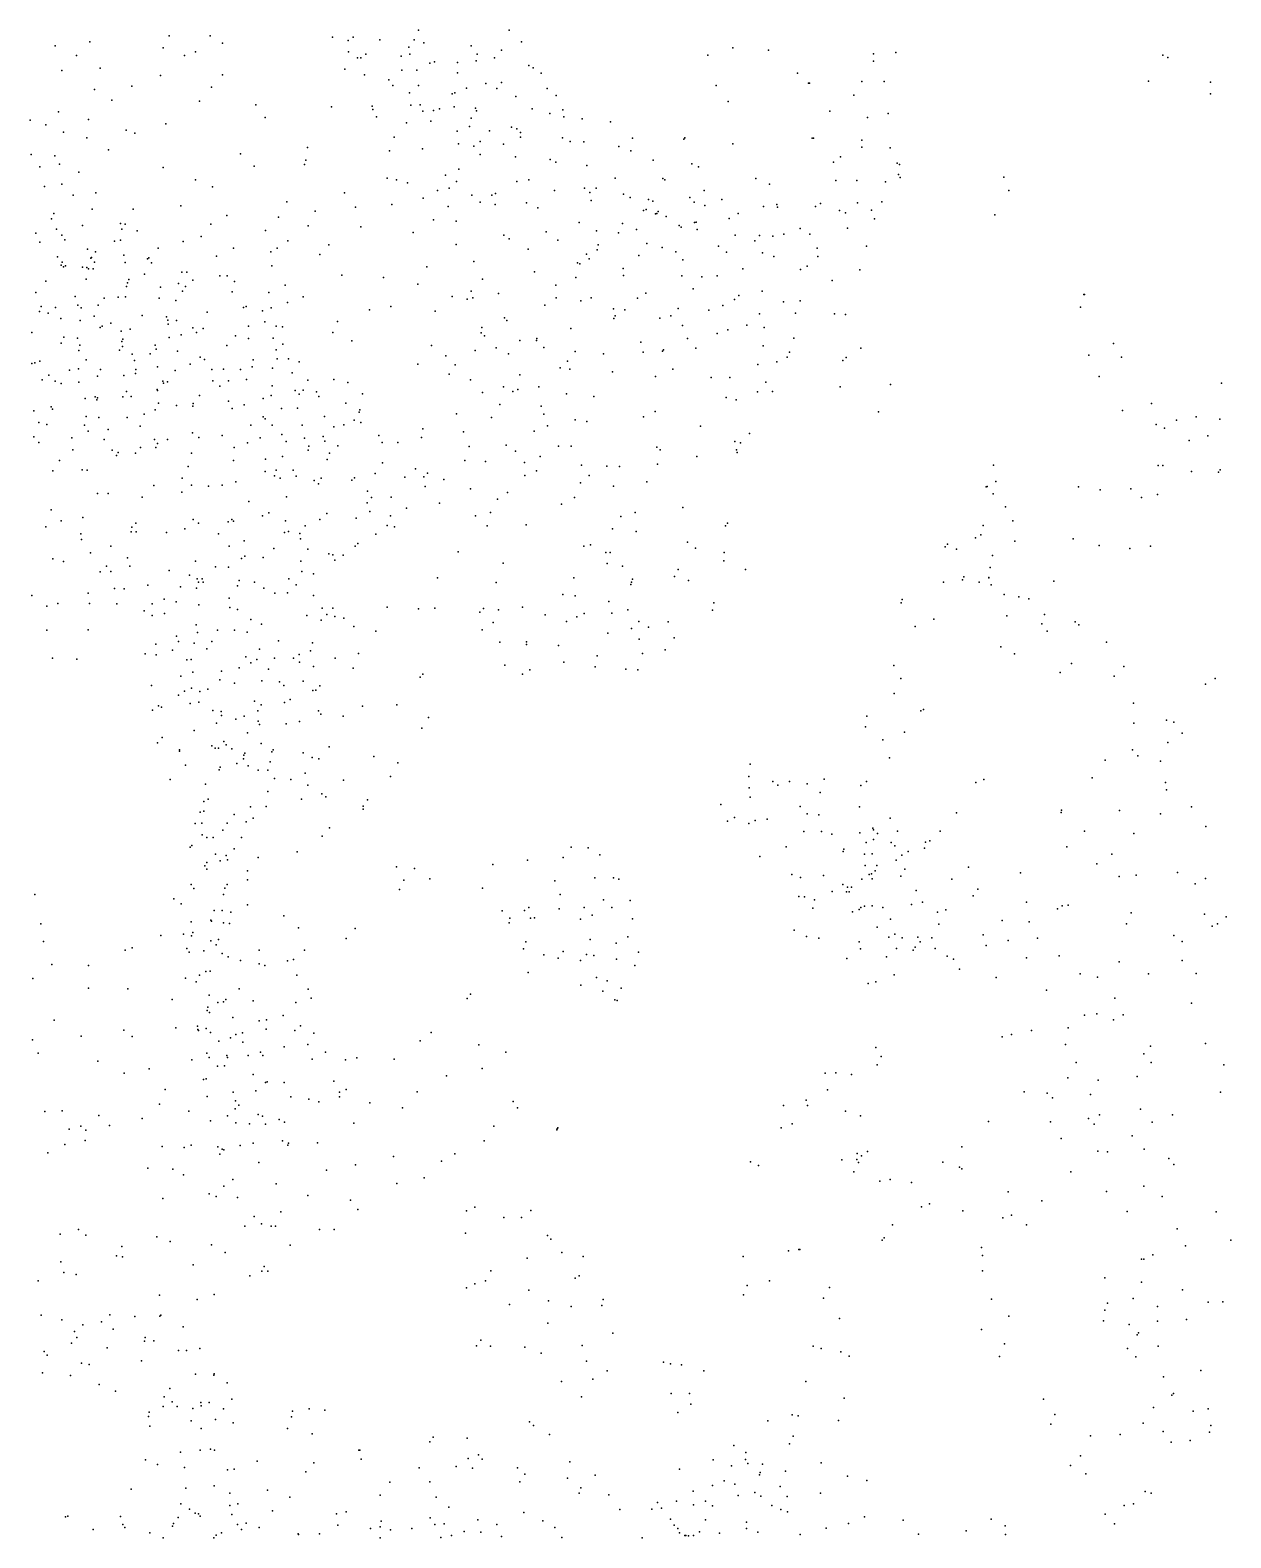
# Model space of a CAD drawing. Header units: millimetres. Extents: x -60275265 to 22802890, y -38578442 to 24337084.
# Drawn here: x -18735378 to -16145378, y -20050304 to -16799304 of the extents above; entities that cross this region are included whole.
import ezdxf

# ---------------------------------------------------------------- set-up
doc = ezdxf.new("R2010")
doc.units = ezdxf.units.MM
doc.header["$MEASUREMENT"] = 0
doc.layers.add('particles', color=7, linetype='Continuous', true_color=0x000000)

msp = doc.modelspace()

# ---------------------------------------------------------------- linework, layer by layer
at = {"layer": 'particles', "color": 93, "true_color": 0x67d435}
for p in [(-17897378, -16799304), (-17702378, -16799304), (-18681378, -16833304), (-18606378, -16824304), (-18448378, -16837304), (-18435378, -16811304), (-18347378, -16811304), (-18320378, -16827304), (-18083378, -16814304), (-18049378, -16821304), (-18038378, -16814304), (-17981378, -16820304), (-17918378, -16836304), (-17907378, -16820304), (-17886378, -16826304), (-17784378, -16833304), (-17675378, -16824304), (-17219378, -16837304), (-18635378, -16854304), (-18402378, -16854304), (-18378378, -16846304), (-18048378, -16846304), (-18029378, -16859304), (-18022378, -16859304), (-18011378, -16851304), (-17935378, -16855304), (-17916378, -16851304), (-17873378, -16870304), (-17863378, -16867304), (-17813378, -16869304), (-17773378, -16865304), (-17771378, -16851304), (-17733378, -16859304), (-17718378, -16842304), (-17273378, -16853304), (-17142378, -16842304), (-16916378, -16850304), (-16916378, -16866304), (-16868378, -16847304), (-16292378, -16853304), (-16281378, -16858304), (-18667378, -16886304), (-18584378, -16881304), (-18454378, -16897304), (-18320378, -16895304), (-18056378, -16883304), (-18014378, -16895304), (-17933378, -16885304), (-17901378, -16885304), (-17813378, -16891304), (-17659378, -16875304), (-17650378, -16880304), (-17633378, -16892304), (-17080378, -16892304), (-18596378, -16927304), (-18516378, -16920304), (-18344378, -16922304), (-17961378, -16906304), (-17953378, -16918304), (-17917378, -16934304), (-17897378, -16918304), (-17825378, -16936304), (-17819378, -16934304), (-17794378, -16924304), (-17752378, -16914304), (-17728378, -16925304), (-17718378, -16912304), (-17620378, -16925304), (-17255378, -16918304), (-17056378, -16913304), (-17054378, -16913304), (-16941378, -16910304), (-16893378, -16910304), (-16323378, -16909304), (-16189378, -16911304), (-16189378, -16936304), (-18559378, -16950304), (-18370378, -16952304), (-18248378, -16960304), (-18085378, -16964304), (-17997378, -16963304), (-17914378, -16961304), (-17894378, -16960304), (-17852378, -16969304), (-17820378, -16964304), (-17774378, -16967304), (-17687378, -16942304), (-17652378, -16969304), (-17600378, -16940304), (-17229378, -16953304), (-16958378, -16939304), (-18735378, -16993304), (-18674378, -16975304), (-18609378, -16992304), (-18442378, -17001304), (-18228378, -16987304), (-17996378, -16970304), (-17988378, -16986304), (-17923378, -16999304), (-17888378, -16974304), (-17871378, -16995304), (-17865378, -16972304), (-17784378, -16989304), (-17772378, -16973304), (-17614378, -16979304), (-17586378, -16971304), (-17584378, -16986304), (-17544378, -16990304), (-17483378, -16997304), (-17010378, -16974304), (-16929378, -16987304), (-16884378, -16979304), (-18701378, -17003304), (-18663378, -17019304), (-18613378, -17031304), (-18528378, -17015304), (-18509378, -17021304), (-17950378, -17030304), (-17814378, -17017304), (-17787378, -17007304), (-17744378, -17016304), (-17697378, -17008304), (-17685378, -17012304), (-17677378, -17020304), (-17677378, -17030304), (-17587378, -17031304), (-17436378, -17032304), (-17325378, -17034304), (-17323378, -17031304), (-17048378, -17032304), (-17045378, -17032304), (-18733378, -17067304), (-18566378, -17057304), (-18281378, -17066304), (-18137378, -17052304), (-17960378, -17059304), (-17889378, -17055304), (-17811378, -17044304), (-17778378, -17049304), (-17764378, -17039304), (-17764378, -17067304), (-17714378, -17045304), (-17570378, -17039304), (-17541378, -17040304), (-17465378, -17050304), (-17439378, -17059304), (-17219378, -17044304), (-16941378, -17036304), (-16941378, -17051304), (-16880378, -17053304), (-18714378, -17094304), (-18682378, -17070304), (-18672378, -17088304), (-18448378, -17095304), (-18252378, -17092304), (-18143378, -17089304), (-18140378, -17079304), (-17810378, -17099304), (-17688378, -17072304), (-17613378, -17078304), (-17601378, -17084304), (-17534378, -17091304), (-17391378, -17079304), (-17308378, -17087304), (-17293378, -17094304), (-17002378, -17084304), (-16987378, -17072304), (-16865378, -17086304), (-16860378, -17089304), (-18667378, -17131304), (-18630378, -17105304), (-18378378, -17122304), (-17965378, -17118304), (-17945378, -17122304), (-17921378, -17128304), (-17839378, -17112304), (-17815378, -17125304), (-17685378, -17125304), (-17659378, -17122304), (-17473378, -17118304), (-17370378, -17119304), (-17366378, -17122304), (-17170378, -17119304), (-17140378, -17131304), (-16997378, -17123304), (-16952378, -17123304), (-16890378, -17126304), (-16862378, -17110304), (-16858378, -17117304), (-16635378, -17116304), (-18704378, -17136304), (-18642378, -17155304), (-18593378, -17150304), (-18342378, -17137304), (-18057378, -17150304), (-17887378, -17161304), (-17856378, -17145304), (-17831378, -17140304), (-17782378, -17155304), (-17739378, -17155304), (-17731378, -17151304), (-17604378, -17145304), (-17539378, -17140304), (-17528378, -17149304), (-17514378, -17140304), (-17455378, -17153304), (-17441378, -17160304), (-17401378, -17164304), (-17312378, -17160304), (-17281378, -17145304), (-17243378, -17164304), (-16624378, -17145304), (-18684378, -17194304), (-18601378, -17185304), (-18513378, -17185304), (-18410378, -17178304), (-18181378, -17169304), (-18120378, -17189304), (-18033378, -17181304), (-17955378, -17175304), (-17833378, -17179304), (-17764378, -17170304), (-17732378, -17175304), (-17664378, -17171304), (-17640378, -17182304), (-17525378, -17166304), (-17412378, -17188304), (-17406378, -17186304), (-17392378, -17168304), (-17386378, -17195304), (-17383378, -17194304), (-17380378, -17190304), (-17303378, -17170304), (-17280378, -17177304), (-17208378, -17194304), (-17153378, -17179304), (-17124378, -17175304), (-17123378, -17181304), (-17041378, -17179304), (-17030378, -17173304), (-16989378, -17188304), (-16976378, -17193304), (-16950378, -17171304), (-16920378, -17187304), (-16898378, -17169304), (-16654378, -17197304), (-18689378, -17206304), (-18678378, -17228304), (-18622378, -17220304), (-18540378, -17216304), (-18537378, -17228304), (-18530378, -17217304), (-18345378, -17217304), (-18311378, -17199304), (-18199378, -17202304), (-18135378, -17221304), (-18022378, -17223304), (-17865378, -17208304), (-17816378, -17211304), (-17551378, -17214304), (-17457378, -17216304), (-17427378, -17229304), (-17363378, -17201304), (-17335378, -17220304), (-17331378, -17224304), (-17302378, -17214304), (-17298378, -17213304), (-17296378, -17229304), (-17227378, -17205304), (-17074378, -17227304), (-16972378, -17226304), (-16914378, -17206304), (-18723378, -17237304), (-18714378, -17256304), (-18667378, -17241304), (-18660378, -17251304), (-18553378, -17254304), (-18540378, -17252304), (-18504378, -17232304), (-18405378, -17255304), (-18366378, -17244304), (-18227378, -17231304), (-18179378, -17253304), (-18091378, -17262304), (-17909378, -17235304), (-17816378, -17261304), (-17713378, -17241304), (-17702378, -17249304), (-17622378, -17234304), (-17597378, -17252304), (-17513378, -17232304), (-17510378, -17262304), (-17466378, -17236304), (-17405378, -17259304), (-17214378, -17241304), (-17172378, -17253304), (-17162378, -17242304), (-17133378, -17243304), (-17109378, -17239304), (-17053378, -17239304), (-18676378, -17288304), (-18611378, -17271304), (-18604378, -17291304), (-18603378, -17289304), (-18594378, -17277304), (-18533378, -17284304), (-18482378, -17292304), (-18479378, -17290304), (-18459378, -17269304), (-18333378, -17286304), (-18296378, -17269304), (-18216378, -17277304), (-18202378, -17269304), (-18110378, -17283304), (-17661378, -17271304), (-17535378, -17282304), (-17529378, -17292304), (-17512378, -17273304), (-17422378, -17285304), (-17372378, -17268304), (-17342378, -17277304), (-17327378, -17294304), (-17250378, -17265304), (-17233378, -17278304), (-17155378, -17279304), (-17131378, -17287304), (-17037378, -17269304), (-17036378, -17287304), (-16931378, -17265304), (-18668378, -17306304), (-18666378, -17299304), (-18663378, -17309304), (-18659378, -17307304), (-18622378, -17310304), (-18613378, -17311304), (-18609378, -17314304), (-18599378, -17314304), (-18596378, -17299304), (-18530378, -17300304), (-18488378, -17325304), (-18473378, -17301304), (-18408378, -17321304), (-18397378, -17321304), (-18214378, -17307304), (-18063378, -17327304), (-17879378, -17309304), (-17778378, -17298304), (-17647378, -17320304), (-17554378, -17301304), (-17549378, -17303304), (-17456378, -17313304), (-17198378, -17314304), (-17073378, -17315304), (-17059378, -17308304), (-16945378, -17316304), (-18701378, -17340304), (-18614378, -17336304), (-18527378, -17352304), (-18525378, -17344304), (-18522378, -17337304), (-18454378, -17353304), (-18415378, -17345304), (-18400378, -17352304), (-18384378, -17338304), (-18326378, -17329304), (-18310378, -17329304), (-18294378, -17341304), (-18185378, -17349304), (-17973378, -17332304), (-17899378, -17347304), (-17759378, -17336304), (-17601378, -17349304), (-17558378, -17332304), (-17455378, -17328304), (-17329378, -17329304), (-17305378, -17357304), (-17286378, -17331304), (-17253378, -17329304), (-17005378, -17339304), (-18723378, -17365304), (-18638378, -17373304), (-18632378, -17392304), (-18588378, -17392304), (-18575378, -17377304), (-18545378, -17375304), (-18529378, -17374304), (-18457378, -17377304), (-18421378, -17382304), (-18406378, -17362304), (-18299378, -17363304), (-18220378, -17365304), (-18180378, -17386304), (-18146378, -17374304), (-17825378, -17373304), (-17792378, -17379304), (-17784378, -17362304), (-17780378, -17376304), (-17725378, -17367304), (-17625378, -17392304), (-17600378, -17376304), (-17547378, -17383304), (-17525378, -17376304), (-17425378, -17377304), (-17407378, -17366304), (-17216378, -17380304), (-17206378, -17371304), (-17156378, -17362304), (-17110378, -17385304), (-17074378, -17383304), (-16462378, -17369304), (-16461378, -17369304), (-18715378, -17406304), (-18711378, -17395304), (-18696378, -17409304), (-18680378, -17397304), (-18669378, -17421304), (-18627378, -17425304), (-18625378, -17398304), (-18597378, -17416304), (-18493378, -17414304), (-18441378, -17417304), (-18438378, -17424304), (-18419378, -17425304), (-18353378, -17407304), (-18275378, -17397304), (-18269378, -17395304), (-18234378, -17404304), (-18215378, -17398304), (-18003378, -17402304), (-17957378, -17395304), (-17861378, -17405304), (-17712378, -17419304), (-17707378, -17425304), (-17477378, -17400304), (-17476378, -17421304), (-17473378, -17415304), (-17452378, -17402304), (-17377378, -17420304), (-17353378, -17415304), (-17337378, -17399304), (-17271378, -17403304), (-17241378, -17393304), (-17162378, -17411304), (-17084378, -17409304), (-17000378, -17411304), (-16976378, -17412304), (-16469378, -17396304), (-18731378, -17451304), (-18584378, -17440304), (-18580378, -17437304), (-18561378, -17431304), (-18539378, -17448304), (-18519378, -17444304), (-18437378, -17433304), (-18409378, -17456304), (-18384378, -17441304), (-18376378, -17451304), (-18362378, -17442304), (-18264378, -17437304), (-18229378, -17428304), (-18204378, -17437304), (-18191378, -17439304), (-18082378, -17451304), (-18072378, -17427304), (-17762378, -17452304), (-17761378, -17440304), (-17569378, -17442304), (-17328378, -17436304), (-17253378, -17453304), (-17230378, -17445304), (-17189378, -17435304), (-17152378, -17440304), (-18668378, -17474304), (-18662378, -17461304), (-18633378, -17463304), (-18630378, -17490304), (-18628378, -17478304), (-18542378, -17489304), (-18537378, -17470304), (-18536378, -17481304), (-18535378, -17465304), (-18465378, -17478304), (-18463378, -17487304), (-18435378, -17462304), (-18311378, -17479304), (-18292378, -17458304), (-18264378, -17464304), (-18211378, -17463304), (-18204378, -17488304), (-18190378, -17476304), (-18041378, -17469304), (-17869378, -17479304), (-17775378, -17490304), (-17755378, -17458304), (-17730378, -17484304), (-17679378, -17468304), (-17643378, -17468304), (-17642378, -17464304), (-17627378, -17483304), (-17418378, -17472304), (-17369378, -17488304), (-17317378, -17464304), (-17299378, -17485304), (-17154378, -17480304), (-17088378, -17463304), (-16943378, -17485304), (-16398378, -17475304), (-18731378, -17518304), (-18725378, -17516304), (-18714378, -17513304), (-18614378, -17510304), (-18515378, -17498304), (-18510378, -17511304), (-18476378, -17497304), (-18417378, -17491304), (-18390378, -17519304), (-18368378, -17504304), (-18359378, -17509304), (-18254378, -17510304), (-18202378, -17508304), (-18178378, -17508304), (-18155378, -17514304), (-17899378, -17519304), (-17838378, -17501304), (-17818378, -17521304), (-17703378, -17497304), (-17576378, -17513304), (-17559378, -17492304), (-17498378, -17497304), (-17413378, -17493304), (-17371378, -17491304), (-17165378, -17520304), (-17124378, -17514304), (-17102378, -17504304), (-17097378, -17493304), (-16982378, -17511304), (-16975378, -17505304), (-16451378, -17500304), (-16381378, -17504304), (-18709378, -17553304), (-18695378, -17543304), (-18650378, -17532304), (-18631378, -17529304), (-18590378, -17545304), (-18583378, -17531304), (-18533378, -17544304), (-18508378, -17539304), (-18507378, -17531304), (-18460378, -17525304), (-18422378, -17533304), (-18343378, -17531304), (-18341378, -17555304), (-18318378, -17530304), (-18307378, -17555304), (-18281378, -17531304), (-18268378, -17552304), (-18256378, -17525304), (-18212378, -17528304), (-18170378, -17538304), (-18136378, -17554304), (-18080378, -17552304), (-17831378, -17541304), (-17785378, -17553304), (-17679378, -17542304), (-17592378, -17527304), (-17571378, -17530304), (-17479378, -17536304), (-17386378, -17546304), (-17349378, -17530304), (-17266378, -17548304), (-17226378, -17548304), (-16429378, -17546304), (-18681378, -17556304), (-18668378, -17561304), (-18630378, -17558304), (-18527378, -17578304), (-18461378, -17574304), (-18460378, -17576304), (-18449378, -17556304), (-18447378, -17560304), (-18439378, -17557304), (-18370378, -17587304), (-18326378, -17567304), (-18215378, -17587304), (-18213378, -17566304), (-18163378, -17576304), (-18155378, -17584304), (-18146378, -17575304), (-18117378, -17579304), (-18050378, -17559304), (-18018378, -17583304), (-17759378, -17580304), (-17714378, -17568304), (-17694378, -17578304), (-17683378, -17574304), (-17638378, -17568304), (-17578378, -17583304), (-17166378, -17579304), (-17148378, -17558304), (-17134378, -17578304), (-16988378, -17568304), (-16879378, -17563304), (-16165378, -17560304), (-18727378, -17620304), (-18690378, -17611304), (-18687378, -17616304), (-18616378, -17593304), (-18595378, -17590304), (-18591378, -17596304), (-18590378, -17592304), (-18535378, -17590304), (-18517378, -17589304), (-18465378, -17618304), (-18458378, -17603304), (-18419378, -17608304), (-18384378, -17610304), (-18383378, -17604304), (-18307378, -17599304), (-18299378, -17615304), (-18273378, -17607304), (-18232378, -17593304), (-18193378, -17615304), (-18158378, -17614304), (-18112378, -17589304), (-18054378, -17603304), (-18024378, -17618304), (-17722378, -17606304), (-17633378, -17610304), (-17519378, -17589304), (-17234378, -17591304), (-17212378, -17596304), (-16379378, -17619304), (-16316378, -17604304), (-18716378, -17645304), (-18699378, -17649304), (-18618378, -17651304), (-18614378, -17632304), (-18587378, -17634304), (-18526378, -17634304), (-18489378, -17627304), (-18259378, -17651304), (-18232378, -17633304), (-18228378, -17637304), (-18213378, -17651304), (-18148378, -17651304), (-18100378, -17632304), (-18058378, -17650304), (-18036378, -17640304), (-18025378, -17623304), (-18022378, -17645304), (-17815378, -17626304), (-17740378, -17634304), (-17627378, -17627304), (-17619378, -17652304), (-17559378, -17639304), (-17534378, -17643304), (-17412378, -17633304), (-17387378, -17621304), (-16905378, -17622304), (-16306378, -17649304), (-16262378, -17640304), (-16220378, -17633304), (-16169378, -17638304), (-18727378, -17676304), (-18645378, -17678304), (-18610378, -17664304), (-18575378, -17682304), (-18567378, -17660304), (-18498378, -17653304), (-18467378, -17682304), (-18439378, -17682304), (-18385378, -17667304), (-18371378, -17677304), (-18321378, -17673304), (-18239378, -17678304), (-18192378, -17671304), (-18143378, -17679304), (-18103378, -17675304), (-18099378, -17685304), (-18080378, -17654304), (-17983378, -17673304), (-17891378, -17677304), (-17888378, -17659304), (-17800378, -17665304), (-17648378, -17664304), (-17289378, -17653304), (-17183378, -17669304), (-16288378, -17657304), (-16235378, -17684304), (-16195378, -17674304), (-18716378, -17688304), (-18643378, -17704304), (-18558378, -17705304), (-18549378, -17716304), (-18545378, -17710304), (-18508378, -17711304), (-18497378, -17699304), (-18464378, -17699304), (-18460378, -17690304), (-18387378, -17711304), (-18295378, -17699304), (-18266378, -17689304), (-18183378, -17686304), (-18135378, -17705304), (-18134378, -17696304), (-18089378, -17711304), (-18071378, -17695304), (-17976378, -17688304), (-17942378, -17688304), (-17788378, -17697304), (-17708378, -17694304), (-17688378, -17707304), (-17595378, -17696304), (-17568378, -17696304), (-17383378, -17698304), (-17376378, -17704304), (-17215378, -17686304), (-17211378, -17704304), (-17210378, -17710304), (-17203378, -17689304), (-18686378, -17749304), (-18672378, -17727304), (-18623378, -17747304), (-18612378, -17748304), (-18394378, -17740304), (-18296378, -17727304), (-18227378, -17724304), (-18204378, -17748304), (-18191378, -17718304), (-18168378, -17748304), (-18094378, -17725304), (-17975378, -17732304), (-17904378, -17745304), (-17797378, -17727304), (-17753378, -17729304), (-17669378, -17731304), (-17643378, -17749304), (-17635378, -17718304), (-17546378, -17737304), (-17491378, -17739304), (-17464378, -17740304), (-17382378, -17735304), (-17297378, -17718304), (-16657378, -17737304), (-16302378, -17738304), (-16292378, -17738304), (-16168378, -17747304), (-18468378, -17781304), (-18407378, -17765304), (-18387378, -17780304), (-18350378, -17782304), (-18321378, -17780304), (-18291378, -17773304), (-18228378, -17751304), (-18208378, -17760304), (-18196378, -17765304), (-18161378, -17761304), (-18122378, -17770304), (-18113378, -17777304), (-18107378, -17765304), (-18041378, -17769304), (-18035378, -17764304), (-17991378, -17755304), (-17927378, -17763304), (-17886378, -17762304), (-17878378, -17754304), (-17843378, -17768304), (-17668378, -17759304), (-17548378, -17775304), (-17529378, -17759304), (-17477378, -17782304), (-17405378, -17773304), (-16652378, -17772304), (-16230378, -17751304), (-16172378, -17752304), (-18590378, -17798304), (-18567378, -17798304), (-18493378, -17806304), (-18408378, -17795304), (-18263378, -17815304), (-18182378, -17805304), (-18007378, -17793304), (-17999378, -17807304), (-17956378, -17806304), (-17883378, -17783304), (-17785378, -17788304), (-17727378, -17810304), (-17705378, -17796304), (-17561378, -17807304), (-16673378, -17784304), (-16671378, -17783304), (-16658378, -17799304), (-16474378, -17784304), (-16427378, -17790304), (-16361378, -17788304), (-16338378, -17807304), (-16303378, -17800304), (-18690378, -17833304), (-18234378, -17846304), (-18220378, -17840304), (-18095378, -17841304), (-18008378, -17818304), (-18002378, -17837304), (-17958378, -17846304), (-17923378, -17830304), (-17852378, -17819304), (-17774378, -17846304), (-17742378, -17839304), (-17589378, -17821304), (-17430378, -17839304), (-17327378, -17828304), (-16631378, -17827304), (-18701378, -17870304), (-18668378, -17857304), (-18621378, -17850304), (-18516378, -17871304), (-18507378, -17862304), (-18401378, -17874304), (-18383378, -17854304), (-18372378, -17862304), (-18308378, -17859304), (-18300378, -17854304), (-18296378, -17858304), (-18184378, -17857304), (-18178378, -17880304), (-18142378, -17868304), (-18110378, -17854304), (-18032378, -17851304), (-17965378, -17867304), (-17949378, -17870304), (-17749378, -17868304), (-17665378, -17866304), (-17479378, -17874304), (-17461378, -17848304), (-17428378, -17880304), (-17235378, -17868304), (-17231378, -17862304), (-16679378, -17867304), (-16615378, -17857304), (-18626378, -17885304), (-18624378, -17897304), (-18561378, -17912304), (-18517378, -17881304), (-18506378, -17881304), (-18441378, -17882304), (-18329378, -17885304), (-18306378, -17912304), (-18273378, -17900304), (-18186378, -17882304), (-18153378, -17884304), (-18152378, -17896304), (-18034378, -17912304), (-18028378, -17906304), (-17989378, -17886304), (-17541378, -17912304), (-17526378, -17909304), (-17317378, -17903304), (-16756378, -17907304), (-16696378, -17894304), (-16684378, -17887304), (-16611378, -17901304), (-16485378, -17896304), (-16429378, -17910304), (-16318378, -17912304), (-18686378, -17939304), (-18663378, -17945304), (-18605378, -17926304), (-18525378, -17937304), (-18378378, -17944304), (-18279378, -17938304), (-18272378, -17933304), (-18232378, -17936304), (-18209378, -17917304), (-18151378, -17944304), (-18136378, -17918304), (-18091378, -17928304), (-18082378, -17930304), (-18078378, -17942304), (-18060378, -17931304), (-17812378, -17924304), (-17493378, -17925304), (-17484378, -17925304), (-17300378, -17916304), (-17239378, -17943304), (-17238378, -17925304), (-16761378, -17913304), (-16737378, -17918304), (-16659378, -17932304), (-16363378, -17917304), (-18584378, -17967304), (-18570378, -17955304), (-18561378, -17966304), (-18520378, -17955304), (-18435378, -17964304), (-18391378, -17974304), (-18335378, -17956304), (-18307378, -17957304), (-18149378, -17966304), (-18124378, -17971304), (-17715378, -17948304), (-17490378, -17949304), (-17457378, -17955304), (-17345378, -17977304), (-17337378, -17962304), (-17192378, -17962304), (-16664378, -17958304), (-18553378, -18003304), (-18532378, -18004304), (-18481378, -17996304), (-18411378, -17999304), (-18376378, -18002304), (-18375378, -17982304), (-18372378, -17989304), (-18364378, -17982304), (-18362378, -17989304), (-18288378, -17997304), (-18284378, -17986304), (-18251378, -17989304), (-18231378, -18002304), (-18177378, -17982304), (-18161378, -17995304), (-17856378, -17980304), (-17730378, -17990304), (-17562378, -17980304), (-17439378, -17994304), (-17438378, -17989304), (-17436378, -17983304), (-17315378, -17986304), (-16765378, -17989304), (-16724378, -17984304), (-16721378, -17978304), (-16688378, -17989304), (-16667378, -17979304), (-16667378, -17980304), (-16662378, -17995304), (-16527378, -17987304), (-18731378, -18018304), (-18699378, -18041304), (-18675378, -18035304), (-18610378, -18013304), (-18607378, -18035304), (-18548378, -18036304), (-18472378, -18036304), (-18446378, -18026304), (-18420378, -18032304), (-18371378, -18038304), (-18306378, -18024304), (-18207378, -18013304), (-18180378, -18012304), (-18124378, -18018304), (-17586378, -18016304), (-17559378, -18019304), (-17487378, -18031304), (-17260378, -18034304), (-16856378, -18034304), (-16854378, -18027304), (-16634378, -18016304), (-16602378, -18021304), (-16581378, -18025304), (-18489378, -18051304), (-18472378, -18061304), (-18445378, -18057304), (-18304378, -18044304), (-18288378, -18048304), (-18259378, -18070304), (-18138378, -18061304), (-18107378, -18071304), (-18105378, -18045304), (-18095378, -18059304), (-18082378, -18045304), (-18078378, -18063304), (-18058378, -18067304), (-17965378, -18043304), (-17897378, -18047304), (-17862378, -18045304), (-17765378, -18054304), (-17757378, -18046304), (-17725378, -18049304), (-17673378, -18043304), (-17624378, -18060304), (-17578378, -18074304), (-17556378, -18064304), (-17540378, -18057304), (-17480378, -18056304), (-17446378, -18049304), (-17422378, -18074304), (-17359378, -18075304), (-17263378, -18050304), (-16786378, -18069304), (-16628378, -18062304), (-16547378, -18059304), (-16481378, -18075304), (-18699378, -18093304), (-18610378, -18092304), (-18419378, -18106304), (-18377378, -18081304), (-18374378, -18098304), (-18331378, -18093304), (-18294378, -18093304), (-18267378, -18097304), (-18236378, -18080304), (-18037378, -18085304), (-17989378, -18095304), (-17760378, -18092304), (-17736378, -18076304), (-17489378, -18099304), (-17438378, -18089304), (-17401378, -18086304), (-16826378, -18085304), (-16553378, -18079304), (-16541378, -18095304), (-16473378, -18081304), (-18464378, -18123304), (-18428378, -18136304), (-18415378, -18117304), (-18381378, -18121304), (-18354378, -18133304), (-18343378, -18117304), (-18240378, -18134304), (-18199378, -18116304), (-18130378, -18137304), (-18126378, -18120304), (-17722378, -18119304), (-17664378, -18118304), (-17664378, -18124304), (-17595378, -18126304), (-17421378, -18112304), (-17365378, -18135304), (-17346378, -18109304), (-16641378, -18129304), (-16413378, -18119304), (-18687378, -18153304), (-18634378, -18155304), (-18487378, -18144304), (-18463378, -18146304), (-18397378, -18157304), (-18388378, -18156304), (-18270378, -18150304), (-18259378, -18163304), (-18246378, -18156304), (-18208378, -18153304), (-18167378, -18153304), (-18155378, -18145304), (-18154378, -18162304), (-18124378, -18171304), (-18077378, -18153304), (-18027378, -18143304), (-17711378, -18168304), (-17584378, -18162304), (-17516378, -18172304), (-17512378, -18148304), (-17414378, -18143304), (-16872378, -18169304), (-16612378, -18144304), (-16489378, -18165304), (-16376378, -18171304), (-18410378, -18192304), (-18384378, -18183304), (-18326378, -18200304), (-18322378, -18181304), (-18284378, -18174304), (-18235378, -18202304), (-18221378, -18177304), (-18197378, -18204304), (-18146378, -18203304), (-18038378, -18175304), (-17894378, -18194304), (-17888378, -18188304), (-17673378, -18188304), (-17657378, -18178304), (-17450378, -18177304), (-17424378, -18178304), (-16857378, -18197304), (-16513378, -18184304), (-16397378, -18192304), (-16179378, -18197304), (-18473378, -18212304), (-18415378, -18233304), (-18402378, -18224304), (-18387378, -18218304), (-18369378, -18225304), (-18352378, -18220304), (-18294378, -18207304), (-18188378, -18212304), (-18125378, -18223304), (-18119378, -18222304), (-18110378, -18213304), (-16871378, -18229304), (-16200378, -18209304), (-18471378, -18265304), (-18458378, -18256304), (-18452378, -18259304), (-18390378, -18251304), (-18371378, -18248304), (-18341378, -18266304), (-18323378, -18268304), (-18251378, -18246304), (-18244378, -18267304), (-18237378, -18254304), (-18186378, -18249304), (-18174378, -18242304), (-18113378, -18267304), (-18018378, -18257304), (-17944378, -18254304), (-16814378, -18267304), (-16808378, -18264304), (-16355378, -18250304), (-18333378, -18293304), (-18322378, -18277304), (-18291378, -18285304), (-18273378, -18278304), (-18243378, -18289304), (-18240378, -18296304), (-18183378, -18295304), (-18154378, -18290304), (-18108378, -18274304), (-18060378, -18278304), (-17876378, -18281304), (-16933378, -18301304), (-16930378, -18278304), (-16354378, -18293304), (-16284378, -18287304), (-16268378, -18291304), (-18450378, -18324304), (-18381378, -18309304), (-18317378, -18333304), (-18266378, -18314304), (-17890378, -18304304), (-16896378, -18329304), (-16849378, -18313304), (-16281378, -18335304), (-16250378, -18315304), (-18460378, -18336304), (-18413378, -18351304), (-18413378, -18354304), (-18343378, -18342304), (-18336378, -18347304), (-18329378, -18347304), (-18312378, -18340304), (-18300378, -18349304), (-18274378, -18362304), (-18272378, -18358304), (-18237378, -18337304), (-18214378, -18355304), (-18211378, -18351304), (-18146378, -18357304), (-18127378, -18367304), (-18090378, -18344304), (-17994378, -18365304), (-16357378, -18351304), (-16346378, -18364304), (-18400378, -18384304), (-18327378, -18394304), (-18325378, -18388304), (-18289378, -18380304), (-18275378, -18370304), (-18265378, -18385304), (-18243378, -18395304), (-18222378, -18395304), (-18217378, -18377304), (-18112378, -18370304), (-17942378, -18379304), (-17182378, -18382304), (-16881378, -18368304), (-16416378, -18373304), (-16297378, -18375304), (-18433378, -18415304), (-18357378, -18425304), (-18208378, -18413304), (-18173378, -18415304), (-18142378, -18401304), (-18136378, -18427304), (-18059378, -18416304), (-17958378, -18408304), (-17185378, -18408304), (-17133378, -18419304), (-17122378, -18427304), (-17097378, -18419304), (-17059378, -18424304), (-17022378, -18414304), (-16943378, -18428304), (-16931378, -18419304), (-16695378, -18421304), (-16678378, -18415304), (-16444378, -18411304), (-16286378, -18421304), (-18360378, -18462304), (-18351378, -18457304), (-18222378, -18441304), (-18150378, -18457304), (-18106378, -18446304), (-18097378, -18452304), (-18007378, -18459304), (-17184378, -18433304), (-17182378, -18453304), (-17031378, -18443304), (-16284378, -18437304), (-18368378, -18485304), (-18360378, -18483304), (-18295378, -18490304), (-18260378, -18474304), (-18226378, -18473304), (-18017378, -18472304), (-18017378, -18479304), (-17245378, -18469304), (-17216378, -18497304), (-17074378, -18473304), (-17059378, -18489304), (-17034378, -18491304), (-16946378, -18474304), (-16737378, -18487304), (-16511378, -18486304), (-16510378, -18481304), (-16385378, -18482304), (-16297378, -18489304), (-16230378, -18474304), (-18379378, -18510304), (-18365378, -18509304), (-18319378, -18524304), (-18310378, -18509304), (-18269378, -18506304), (-18254378, -18498304), (-18089378, -18519304), (-17231378, -18505304), (-17185378, -18510304), (-17171378, -18503304), (-17145378, -18500304), (-17066378, -18527304), (-17028378, -18527304), (-16945378, -18530304), (-16917378, -18520304), (-16916378, -18523304), (-16880378, -18498304), (-16864378, -18526304), (-16772378, -18526304), (-16461378, -18526304), (-16199378, -18516304), (-18390378, -18561304), (-18386378, -18557304), (-18364378, -18534304), (-18354378, -18540304), (-18340378, -18540304), (-18279378, -18540304), (-18105378, -18537304), (-17568378, -18561304), (-17531378, -18562304), (-17104378, -18560304), (-17006378, -18533304), (-16932378, -18551304), (-16916378, -18544304), (-16907378, -18531304), (-16878378, -18551304), (-16870378, -18558304), (-16804378, -18550304), (-16794378, -18547304), (-16499378, -18560304), (-16354378, -18531304), (-18354378, -18594304), (-18335378, -18576304), (-18325378, -18590304), (-18312378, -18579304), (-18309378, -18588304), (-18295378, -18564304), (-18243378, -18583304), (-18159378, -18571304), (-17662378, -18589304), (-17585378, -18583304), (-17506378, -18577304), (-17161378, -18581304), (-16981378, -18570304), (-16980378, -18565304), (-16935378, -18576304), (-16919378, -18575304), (-16867378, -18589304), (-16855378, -18578304), (-16841378, -18570304), (-16806378, -18563304), (-16402378, -18576304), (-18358378, -18601304), (-18354378, -18608304), (-18266378, -18612304), (-17945378, -18603304), (-17906378, -18607304), (-17737378, -18598304), (-17517378, -18627304), (-17477378, -18627304), (-17092378, -18620304), (-17073378, -18626304), (-17024378, -18622304), (-16934378, -18600304), (-16925378, -18620304), (-16920378, -18618304), (-16912378, -18612304), (-16909378, -18600304), (-16857378, -18623304), (-16848378, -18608304), (-16711378, -18604304), (-16599378, -18616304), (-16434378, -18597304), (-16386378, -18624304), (-16349378, -18621304), (-16260378, -18615304), (-18388378, -18641304), (-18382378, -18650304), (-18315378, -18649304), (-18310378, -18641304), (-18266378, -18631304), (-17938378, -18652304), (-17929378, -18632304), (-17873378, -18629304), (-17759378, -18649304), (-17603378, -18633304), (-17465378, -18630304), (-17005378, -18656304), (-16982378, -18641304), (-16974378, -18657304), (-16972378, -18647304), (-16968378, -18657304), (-16963378, -18647304), (-16941378, -18630304), (-16919378, -18629304), (-16824378, -18654304), (-16747378, -18630304), (-16691378, -18651304), (-16222378, -18640304), (-16200378, -18628304), (-18725378, -18663304), (-18425378, -18672304), (-18409378, -18683304), (-18318378, -18663304), (-18266378, -18685304), (-17659378, -18691304), (-17592378, -18663304), (-17540378, -18691304), (-17498378, -18674304), (-17480378, -18691304), (-17441378, -18676304), (-17077378, -18667304), (-17065378, -18668304), (-17047378, -18692304), (-17043378, -18674304), (-16943378, -18691304), (-16935378, -18688304), (-16919378, -18687304), (-16896378, -18691304), (-16834378, -18684304), (-16810378, -18679304), (-16701378, -18666304), (-16586378, -18679304), (-16509378, -18687304), (-16496378, -18686304), (-18388378, -18722304), (-18345378, -18718304), (-18344378, -18720304), (-18338378, -18697304), (-18321378, -18697304), (-18318378, -18724304), (-18305378, -18725304), (-18302378, -18701304), (-18188378, -18709304), (-17717378, -18698304), (-17702378, -18724304), (-17700378, -18714304), (-17669378, -18697304), (-17656378, -18714304), (-17647378, -18713304), (-17594378, -18694304), (-17548378, -18716304), (-17523378, -18707304), (-17436378, -18715304), (-16961378, -18700304), (-16947378, -18695304), (-16879378, -18716304), (-16778378, -18701304), (-16760378, -18696304), (-16638378, -18719304), (-16580378, -18722304), (-16519378, -18694304), (-16360378, -18702304), (-16202378, -18705304), (-16155378, -18711304), (-18712378, -18726304), (-18453378, -18751304), (-18404378, -18748304), (-18387378, -18752304), (-18384378, -18745304), (-18156378, -18735304), (-18034378, -18736304), (-17446378, -18754304), (-17087378, -18740304), (-17060378, -18753304), (-17034378, -18757304), (-16908378, -18733304), (-16883378, -18755304), (-16870378, -18748304), (-16854378, -18756304), (-16820378, -18755304), (-16790378, -18756304), (-16775378, -18727304), (-16679378, -18750304), (-16562378, -18757304), (-16370378, -18726304), (-16268378, -18751304), (-16185378, -18731304), (-16174378, -18726304), (-18706378, -18764304), (-18530378, -18783304), (-18515378, -18778304), (-18397378, -18779304), (-18392378, -18787304), (-18360378, -18784304), (-18345378, -18763304), (-18334378, -18771304), (-18329378, -18760304), (-18321378, -18790304), (-18241378, -18783304), (-18143378, -18783304), (-18053378, -18758304), (-18053378, -18758304), (-17671378, -18780304), (-17666378, -18765304), (-17585378, -18786304), (-17527378, -18760304), (-17471378, -18768304), (-17423378, -18787304), (-16947378, -18765304), (-16944378, -18780304), (-16866378, -18779304), (-16830378, -18783304), (-16826378, -18776304), (-16815378, -18765304), (-16783378, -18779304), (-16673378, -18773304), (-16625378, -18762304), (-16250378, -18764304), (-18688378, -18814304), (-18609378, -18816304), (-18308378, -18797304), (-18281378, -18805304), (-18241378, -18812304), (-18229378, -18816304), (-18180378, -18806304), (-18167378, -18803304), (-17627378, -18793304), (-17596378, -18800304), (-17548378, -18805304), (-17535378, -18792304), (-17519378, -18794304), (-17470378, -18802304), (-17431378, -18816304), (-16973378, -18801304), (-16888378, -18797304), (-16757378, -18796304), (-16743378, -18802304), (-16586378, -18799304), (-16515378, -18795304), (-16386378, -18808304), (-16250378, -18805304), (-18729378, -18844304), (-18400378, -18843304), (-18377378, -18851304), (-18370378, -18837304), (-18356378, -18829304), (-18347378, -18828304), (-18160378, -18837304), (-17661378, -18831304), (-17513378, -18842304), (-17490378, -18849304), (-16927378, -18855304), (-16911378, -18851304), (-16871378, -18836304), (-16730378, -18824304), (-16651378, -18842304), (-16470378, -18834304), (-16433378, -18841304), (-16323378, -18834304), (-16220378, -18833304), (-18609378, -18865304), (-18524378, -18866304), (-18349378, -18880304), (-18284378, -18866304), (-18135378, -18867304), (-18129378, -18886304), (-17792378, -18887304), (-17785378, -18878304), (-17547378, -18858304), (-17500378, -18871304), (-17460378, -18865304), (-16543378, -18869304), (-16395378, -18886304), (-18429378, -18889304), (-18353378, -18913304), (-18352378, -18906304), (-18348378, -18917304), (-18330378, -18896304), (-18318378, -18894304), (-18313378, -18889304), (-18254378, -18892304), (-18162378, -18896304), (-17474378, -18890304), (-17469378, -18891304), (-16434378, -18920304), (-16230378, -18897304), (-18683378, -18934304), (-18421378, -18950304), (-18374378, -18947304), (-18355378, -18952304), (-18298378, -18928304), (-18241378, -18935304), (-18226378, -18953304), (-18225378, -18933304), (-18189378, -18924304), (-18152378, -18946304), (-16496378, -18950304), (-16461378, -18923304), (-16398378, -18933304), (-16377378, -18922304), (-18730378, -18976304), (-18625378, -18968304), (-18533378, -18955304), (-18515378, -18969304), (-18373378, -18954304), (-18372378, -18956304), (-18346378, -18960304), (-18328378, -18979304), (-18303378, -18972304), (-18291378, -18965304), (-18277378, -18961304), (-18276378, -18981304), (-18164378, -18956304), (-18123378, -18962304), (-17894378, -18978304), (-17870378, -18960304), (-16638378, -18970304), (-16618378, -18965304), (-16575378, -18956304), (-16200378, -18984304), (-18718378, -19005304), (-18354378, -19005304), (-18349378, -19014304), (-18311378, -19010304), (-18309378, -19014304), (-18265378, -19010304), (-18238378, -19003304), (-18233378, -19010304), (-18187378, -18991304), (-18136378, -18986304), (-18127378, -19018304), (-18098378, -19003304), (-18030378, -19015304), (-17950378, -19018304), (-17767378, -18987304), (-17709378, -19003304), (-16911378, -18993304), (-16899378, -19012304), (-16502378, -18986304), (-16333378, -19006304), (-16318378, -18990304), (-18589378, -19022304), (-18532378, -19048304), (-18478378, -19039304), (-18386378, -19019304), (-18331378, -19033304), (-18316378, -19032304), (-18055378, -19019304), (-17760378, -19038304), (-17020378, -19048304), (-16997378, -19047304), (-16908378, -19030304), (-16479378, -19025304), (-16317378, -19025304), (-16160378, -19030304), (-18444378, -19083304), (-18361378, -19062304), (-18355378, -19060304), (-18254378, -19051304), (-18227378, -19068304), (-18224378, -19067304), (-18187378, -19068304), (-18080378, -19065304), (-18053378, -19083304), (-17837378, -19054304), (-16963378, -19051304), (-16497378, -19058304), (-16431378, -19063304), (-16347378, -19055304), (-18456378, -19115304), (-18353378, -19098304), (-18297378, -19089304), (-18292378, -19108304), (-18248378, -19086304), (-18173378, -19099304), (-18134378, -19104304), (-18112378, -19110304), (-18068378, -19089304), (-18068378, -19099304), (-18002378, -19112304), (-17900378, -19088304), (-17693378, -19109304), (-17061378, -19106304), (-17015378, -19084304), (-16591378, -19088304), (-16541378, -19091304), (-16530378, -19101304), (-16448378, -19094304), (-16167378, -19089304), (-18703378, -19131304), (-18666378, -19129304), (-18587378, -19139304), (-18493378, -19146304), (-18393378, -19130304), (-18309378, -19140304), (-18293378, -19125304), (-18285378, -19117304), (-18243378, -19137304), (-18234378, -19141304), (-18198378, -19148304), (-17932378, -19123304), (-17684378, -19123304), (-17110378, -19118304), (-17058378, -19118304), (-16976378, -19130304), (-16944378, -19140304), (-16452378, -19146304), (-16452378, -19146304), (-16428378, -19138304), (-16340378, -19126304), (-16271378, -19138304), (-18651378, -19169304), (-18626378, -19162304), (-18615378, -19171304), (-18564378, -19161304), (-18346378, -19151304), (-18291378, -19155304), (-18262378, -19157304), (-18227378, -19158304), (-18186378, -19154304), (-18037378, -19156304), (-17735378, -19162304), (-17599378, -19170304), (-17598378, -19168304), (-17597378, -19166304), (-17115378, -19166304), (-17091378, -19157304), (-16668378, -19152304), (-16534378, -19153304), (-16440378, -19158304), (-16315378, -19154304), (-18660378, -19202304), (-18616378, -19193304), (-18450378, -19206304), (-18403378, -19208304), (-18388378, -19203304), (-18330378, -19207304), (-18321378, -19212304), (-18317378, -19213304), (-18282378, -19204304), (-18254378, -19199304), (-18191378, -19194304), (-18179378, -19203304), (-18178378, -19199304), (-18115378, -19198304), (-17756378, -19194304), (-16725378, -19207304), (-16511378, -19189304), (-16358378, -19183304), (-16332378, -19212304), (-18697378, -19220304), (-18326378, -19223304), (-18242378, -19241304), (-17951378, -19228304), (-17848378, -19238304), (-17819378, -19222304), (-17181378, -19239304), (-16984378, -19235304), (-16952378, -19234304), (-16951378, -19221304), (-16948378, -19241304), (-16942378, -19226304), (-16929378, -19217304), (-16766378, -19240304), (-16432378, -19216304), (-16411378, -19218304), (-16279378, -19232304), (-16268378, -19245304), (-18481378, -19253304), (-18427378, -19255304), (-18404378, -19267304), (-18298378, -19277304), (-18096378, -19257304), (-18033378, -19246304), (-17885378, -19274304), (-17164378, -19247304), (-16958378, -19261304), (-16880378, -19277304), (-16730378, -19251304), (-16725378, -19254304), (-16490378, -19261304), (-18349378, -19308304), (-18317378, -19292304), (-18204378, -19287304), (-17944378, -19286304), (-16902378, -19281304), (-16834378, -19284304), (-16625378, -19304304), (-16413378, -19303304), (-16333378, -19292304), (-18449378, -19318304), (-18334378, -19314304), (-18288378, -19316304), (-18136378, -19312304), (-18044378, -19322304), (-18028378, -19342304), (-17776378, -19337304), (-16812378, -19336304), (-16795378, -19330304), (-16553378, -19323304), (-16293378, -19314304), (-18252378, -19357304), (-18236378, -19373304), (-18194378, -19347304), (-17794378, -19345304), (-17713378, -19359304), (-17675378, -19359304), (-17655378, -19344304), (-16875378, -19375304), (-16723378, -19345304), (-16637378, -19360304), (-16618378, -19354304), (-16586378, -19375304), (-16369378, -19346304), (-16177378, -19347304), (-18670378, -19395304), (-18631378, -19385304), (-18615378, -19397304), (-18462378, -19401304), (-18272378, -19378304), (-18215378, -19378304), (-18206378, -19378304), (-18111378, -19385304), (-18079378, -19385304), (-17796378, -19393304), (-17619378, -19398304), (-17612378, -19406304), (-16897378, -19408304), (-16893378, -19403304), (-16261378, -19384304), (-16145378, -19408304), (-18537378, -19422304), (-18433378, -19411304), (-18344378, -19418304), (-18314378, -19435304), (-18174378, -19419304), (-17588378, -19435304), (-17099378, -19431304), (-17077378, -19428304), (-17075378, -19428304), (-16683378, -19424304), (-16313378, -19440304), (-16243378, -19420304), (-18669378, -19455304), (-18549378, -19442304), (-18536378, -19444304), (-18383378, -19461304), (-18230378, -19465304), (-17663378, -19447304), (-17542378, -19443304), (-17197378, -19443304), (-16681378, -19441304), (-16338378, -19449304), (-16333378, -19449304), (-18718378, -19496304), (-18662378, -19478304), (-18636378, -19482304), (-18261378, -19485304), (-18235378, -19475304), (-18222378, -19475304), (-18222378, -19475304), (-17776378, -19502304), (-17753378, -19496304), (-17741378, -19474304), (-17559378, -19490304), (-17551378, -19485304), (-17140378, -19496304), (-16681378, -19474304), (-16417378, -19489304), (-16338378, -19499304), (-18456378, -19527304), (-18375378, -19536304), (-18338378, -19525304), (-17794378, -19511304), (-17659378, -19516304), (-17499378, -19536304), (-17196378, -19526304), (-17188378, -19506304), (-17024378, -19533304), (-17011378, -19510304), (-16661378, -19535304), (-16356378, -19534304), (-16249378, -19515304), (-18711378, -19570304), (-18563378, -19569304), (-18453378, -19570304), (-17701378, -19547304), (-17617378, -19539304), (-17568378, -19551304), (-17502378, -19549304), (-16417378, -19559304), (-16411378, -19544304), (-16303378, -19551304), (-16194378, -19542304), (-16162378, -19541304), (-18667378, -19580304), (-18621378, -19591304), (-18581378, -19584304), (-18556378, -19600304), (-18509378, -19573304), (-18455378, -19572304), (-18405378, -19595304), (-17618378, -19587304), (-16989378, -19577304), (-16683378, -19601304), (-16624378, -19572304), (-16420378, -19582304), (-16364378, -19590304), (-16303378, -19583304), (-16241378, -19579304), (-18646378, -19630304), (-18639378, -19605304), (-18634378, -19618304), (-18488378, -19626304), (-18487378, -19618304), (-18468378, -19625304), (-17763378, -19624304), (-17544378, -19635304), (-17478378, -19609304), (-16633378, -19632304), (-16347378, -19612304), (-16344378, -19608304), (-18705378, -19648304), (-18698378, -19656304), (-18569378, -19640304), (-18495378, -19668304), (-18415378, -19646304), (-18398378, -19646304), (-18369378, -19642304), (-17772378, -19636304), (-17742378, -19637304), (-17668378, -19639304), (-17633378, -19652304), (-17046378, -19637304), (-17029378, -19642304), (-16986378, -19649304), (-16968378, -19658304), (-16644378, -19659304), (-16368378, -19642304), (-16350378, -19660304), (-16302378, -19637304), (-18708378, -19694304), (-18648378, -19700304), (-18624378, -19673304), (-18608378, -19676304), (-18378378, -19697304), (-18339378, -19699304), (-18338378, -19696304), (-17535378, -19669304), (-17490378, -19690304), (-17369378, -19671304), (-17354378, -19675304), (-17330378, -19677304), (-17282378, -19690304), (-16210378, -19689304), (-18586378, -19719304), (-18434378, -19728304), (-18310378, -19716304), (-17589378, -19713304), (-17521378, -19708304), (-17062378, -19713304), (-16290378, -19703304), (-18551378, -19734304), (-18446378, -19746304), (-18429378, -19757304), (-18367378, -19758304), (-18366378, -19765304), (-18349378, -19758304), (-18300378, -19751304), (-17546378, -19746304), (-17352378, -19739304), (-17313378, -19739304), (-17310378, -19762304), (-16979378, -19749304), (-16549378, -19751304), (-16272378, -19742304), (-16269378, -19739304), (-18480378, -19788304), (-18478378, -19779304), (-18448378, -19767304), (-18418378, -19767304), (-18388378, -19798304), (-18384378, -19771304), (-18335378, -19795304), (-18318378, -19772304), (-18171378, -19789304), (-18169378, -19777304), (-18133378, -19772304), (-18099378, -19775304), (-17338378, -19780304), (-17144378, -19798304), (-17091378, -19785304), (-17078378, -19787304), (-16991378, -19797304), (-16525378, -19784304), (-16312378, -19769304), (-16226378, -19777304), (-16194378, -19772304), (-18477378, -19809304), (-18366378, -19814304), (-18297378, -19802304), (-18180378, -19814304), (-18127378, -19826304), (-17658378, -19800304), (-17649378, -19808304), (-17615378, -19827304), (-16533378, -19805304), (-16448378, -19830304), (-16384378, -19827304), (-16334378, -19803304), (-16291378, -19821304), (-16191378, -19822304), (-16188378, -19808304), (-18368378, -19861304), (-18346378, -19859304), (-18337378, -19861304), (-18026378, -19861304), (-18024378, -19861304), (-17873378, -19843304), (-17866378, -19833304), (-17792378, -19835304), (-17217378, -19851304), (-17097378, -19847304), (-17089378, -19831304), (-16274378, -19844304), (-16233378, -19840304), (-18486378, -19882304), (-18460378, -19892304), (-18411378, -19865304), (-18245378, -19885304), (-18123378, -19888304), (-18021378, -19880304), (-17790378, -19879304), (-17768378, -19871304), (-17760378, -19880304), (-17571378, -19886304), (-17262378, -19882304), (-17222378, -19895304), (-17192378, -19881304), (-17191378, -19866304), (-17187378, -19890304), (-17155378, -19891304), (-17029378, -19888304), (-16491378, -19894304), (-16469378, -19873304), (-18402378, -19898304), (-18309378, -19903304), (-18295378, -19902304), (-18140378, -19908304), (-17896378, -19899304), (-17816378, -19896304), (-17781378, -19900304), (-17684378, -19899304), (-17668378, -19913304), (-17576378, -19921304), (-17516378, -19915304), (-17334378, -19902304), (-17334378, -19902304), (-17238378, -19927304), (-17162378, -19914304), (-17160378, -19909304), (-17106378, -19906304), (-16972378, -19917304), (-16930378, -19926304), (-16458378, -19912304), (-18517378, -19945304), (-18399378, -19943304), (-18338378, -19938304), (-18304378, -19954304), (-18223378, -19947304), (-17980378, -19958304), (-17959378, -19930304), (-17873378, -19929304), (-17679378, -19929304), (-17551378, -19954304), (-17547378, -19942304), (-17487378, -19957304), (-17305378, -19949304), (-17263378, -19937304), (-17215378, -19934304), (-17208378, -19959304), (-17172378, -19952304), (-17159378, -19960304), (-17117378, -19939304), (-17030378, -19954304), (-16330378, -19950304), (-16317378, -19954304), (-18410378, -19977304), (-18391378, -19988304), (-18304378, -19980304), (-18287378, -19977304), (-18212378, -19992304), (-18175378, -19962304), (-17859378, -19962304), (-17832378, -19984304), (-17463378, -19989304), (-17394378, -19988304), (-17382378, -19974304), (-17373378, -19986304), (-17341378, -19971304), (-17304378, -19979304), (-17278378, -19971304), (-17263378, -19981304), (-17135378, -19980304), (-17116378, -19989304), (-17102378, -19961304), (-16375378, -19980304), (-16355378, -19977304), (-18659378, -20005304), (-18654378, -20003304), (-18540378, -20004304), (-18535378, -20021304), (-18428378, -20025304), (-18426378, -20019304), (-18416378, -20006304), (-18379378, -19997304), (-18372378, -19998304), (-18368378, -20003304), (-18300378, -20000304), (-18288378, -20021304), (-18269378, -20018304), (-18074378, -19998304), (-18071378, -20023304), (-18053378, -19994304), (-17978378, -20014304), (-17872378, -20007304), (-17862378, -20021304), (-17842378, -20020304), (-17769378, -20011304), (-17728378, -20021304), (-17670378, -19995304), (-17629378, -20013304), (-17354378, -20010304), (-17346378, -20023304), (-17278378, -20011304), (-17190378, -20016304), (-17101378, -19994304), (-16970378, -20019304), (-16935378, -20005304), (-16852378, -20012304), (-16662378, -20010304), (-16632378, -20024304), (-16416378, -19999304), (-16396378, -20020304), (-18599378, -20032304), (-18531378, -20028304), (-18477378, -20039304), (-18448378, -20050304), (-18339378, -20050304), (-18334378, -20044304), (-18322378, -20039304), (-18279378, -20032304), (-18241378, -20028304), (-18157378, -20041304), (-18156378, -20043304), (-18111378, -20041304), (-18001378, -20030304), (-17980378, -20026304), (-17980378, -20050304), (-17958378, -20033304), (-17912378, -20030304), (-17849378, -20049304), (-17826378, -20045304), (-17799378, -20036304), (-17763378, -20038304), (-17718378, -20047304), (-17603378, -20028304), (-17588378, -20049304), (-17415378, -20050304), (-17338378, -20030304), (-17334378, -20039304), (-17323378, -20045304), (-17321378, -20045304), (-17315378, -20046304), (-17304378, -20045304), (-17291378, -20037304), (-17248378, -20040304), (-17190378, -20030304), (-17165378, -20038304), (-17074378, -20043304), (-17018378, -20029304), (-16819378, -20042304), (-16716378, -20035304), (-16631378, -20043304)]:
    msp.add_point(p, dxfattribs=at)

doc.saveas('drawing.dxf')
